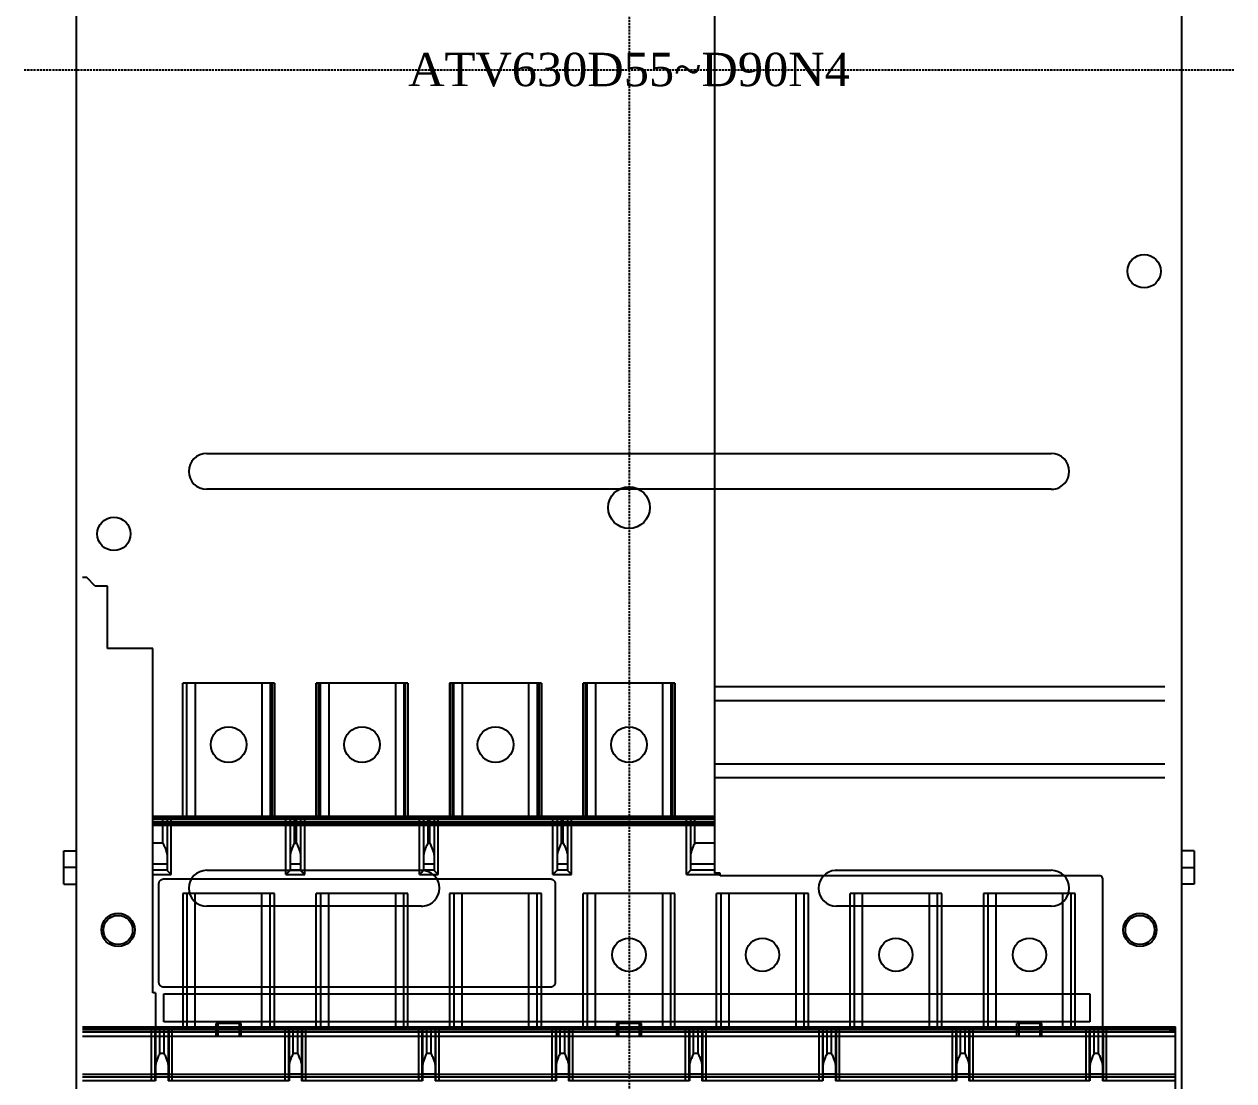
# Model space of a CAD drawing. Extents: x 0 to 290, y 0 to 931.
# Drawn here: x 0 to 290, y 223.2 to 476.7 of the extents above; entities that cross this region are included whole.
import ezdxf

# ---------------------------------------------------------------- set-up
doc = ezdxf.new("R2010")
doc.units = 0
doc.linetypes.add('DASHED', pattern=[0.75, 0.5, -0.25])
doc.layers.add('-15N-THT. THIẾT BỊ ĐÓNG MỞ', color=40, linetype='CONTINUOUS')
doc.styles.add('- 04.0', font='times.ttf', dxfattribs={"height": 4})

# ---------------------------------------------------------------- blocks, each defined once
blk = doc.blocks.new('06 - N - SC VSD ATV630D55~D90N4')
at = {"layer": '-15N-THT. THIẾT BỊ ĐÓNG MỞ', "color": 6, "linetype": 'DASHED'}
for p, q in [((0, 465.7), (0, -465.7)), ((-145, 0), (145, 0))]:
    blk.add_line(p, q, dxfattribs=at)
at = {"layer": '-15N-THT. THIẾT BỊ ĐÓNG MỞ'}
for p, q in [((-132.5, 429.99), (-132.5, -272.3)), ((132.5, -272.3), (132.5, 429.99)), ((20.5, 155.7), (20.5, -192.69)), ((119.5, -48.3), (119.5, -48.3)), ((127.5, -48.3), (127.5, -48.3)), ((-101.6, -92.01), (-101.6, -92.01)), ((-101.25, -92), (101.25, -92)), ((-101.25, -92), (-101.25, -92)), ((101.25, -92), (101.25, -92)), ((-105.55, -96.3), (-105.55, -96.3)), ((105.55, -96.3), (105.55, -96.3)), ((101.25, -100.6), (-101.25, -100.6)), ((-101.25, -100.6), (-101.25, -100.6)), ((101.25, -100.6), (101.25, -100.6)), ((101.85, -100.56), (101.85, -100.56)), ((-5, -105), (-5, -105)), ((5, -105), (5, -105)), ((-127.5, -111.3), (-127.5, -111.3)), ((-119.5, -111.3), (-119.5, -111.3)), ((-131, -121.8), (-131, -121.8)), ((-130, -121.8), (-131, -121.8)), ((-130, -121.8), (-130, -121.8)), ((-128, -123.8), (-130, -121.8)), ((-125, -123.8), (-128, -123.8)), ((-128, -123.8), (-128, -123.8)), ((-125, -138.8), (-125, -123.8)), ((-125, -123.8), (-125, -123.8)), ((20.5, -135.8), (20.5, -135.8)), ((-125, -137.3), (-125, -137.3)), ((-114.12, -138.8), (-125, -138.8)), ((-125, -138.8), (-125, -138.8)), ((-114.12, -221.38), (-114.12, -138.8)), ((-114.12, -138.8), (-114.12, -138.8)), ((-107, -179.07), (-107, -147.07)), ((-107, -147.07), (-107, -147.07)), ((-85, -147.07), (-107, -147.07)), ((-106, -179.07), (-106, -147.07)), ((-104, -147.07), (-104, -179.07)), ((-88, -147.07), (-88, -179.07)), ((-86, -147.07), (-86, -179.07)), ((-85.64, -147.07), (-85.64, -179.07)), ((-85.06, -147.07), (-85.06, -179.07)), ((-85, -147.07), (-85, -179.07)), ((-85, -147.07), (-85, -147.07)), ((-75, -179.07), (-75, -147.07)), ((-75, -147.07), (-75, -147.07)), ((-53, -147.07), (-75, -147.07)), ((-74.94, -147.07), (-74.94, -179.07)), ((-74.36, -147.07), (-74.36, -179.07)), ((-74, -179.07), (-74, -147.07)), ((-72, -147.07), (-72, -179.07)), ((-56, -147.07), (-56, -179.07)), ((-54, -147.07), (-54, -179.07)), ((-53.64, -147.07), (-53.64, -179.07)), ((-53.06, -147.07), (-53.06, -179.07)), ((-53, -147.07), (-53, -179.07)), ((-53, -147.07), (-53, -147.07)), ((-43, -147.07), (-43, -179.07)), ((-21, -147.07), (-43, -147.07)), ((-43, -147.07), (-43, -147.07)), ((-42.94, -147.07), (-42.94, -179.07)), ((-42.36, -147.07), (-42.36, -179.07)), ((-42, -179.07), (-42, -147.07)), ((-40, -147.07), (-40, -179.07)), ((-24, -179.07), (-24, -147.07)), ((-22, -147.07), (-22, -179.07)), ((-21.64, -147.07), (-21.64, -179.07)), ((-21.06, -147.07), (-21.06, -179.07)), ((-21, -147.07), (-21, -179.07)), ((-21, -147.07), (-21, -147.07)), ((-11, -179.07), (-11, -147.07)), ((-11, -147.07), (-11, -147.07)), ((11, -147.07), (-11, -147.07)), ((-10.94, -147.07), (-10.94, -179.07)), ((-10.36, -147.07), (-10.36, -179.07)), ((-10, -179.07), (-10, -147.07)), ((-8, -147.07), (-8, -179.07)), ((8, -147.07), (8, -179.07)), ((10, -147.07), (10, -179.07)), ((10.36, -147.07), (10.36, -179.07)), ((10.94, -147.07), (10.94, -179.07)), ((11, -147.07), (11, -179.07)), ((11, -147.07), (11, -147.07)), ((20.5, -148.02), (20.5, -148.02)), ((128.5, -148.02), (20.5, -148.02)), ((128.5, -148.02), (128.5, -148.02)), ((20.5, -151.23), (128.5, -151.23)), ((-100.29, -161.85), (-100.29, -161.85)), ((-91.71, -161.85), (-91.71, -161.85)), ((-68.29, -161.85), (-68.29, -161.85)), ((-59.71, -161.85), (-59.71, -161.85)), ((-36.29, -161.85), (-36.29, -161.85)), ((-27.71, -161.85), (-27.71, -161.85)), ((-4.29, -161.85), (-4.29, -161.85)), ((4.29, -161.85), (4.29, -161.85)), ((128.5, -166.56), (20.5, -166.56)), ((20.5, -169.77), (128.5, -169.77)), ((20.5, -169.77), (20.5, -169.77)), ((128.5, -169.77), (128.5, -169.77)), ((-114.12, -179.04), (20.5, -179.04)), ((20.5, -179.05), (-114.12, -179.05)), ((-114.12, -179.07), (-114.12, -179.07)), ((20.5, -179.07), (-114.12, -179.07)), ((-114.12, -179.25), (20.5, -179.25)), ((20.5, -179.75), (-114.12, -179.75)), ((-111.75, -185.47), (-111.75, -179.07)), ((-110.75, -179.07), (-110.75, -179.07)), ((-110.75, -179.07), (-110.75, -192)), ((-109.75, -193), (-109.75, -179.07)), ((-107, -179.07), (-107, -179.07)), ((-85, -179.07), (-85, -179.07)), ((-82.25, -193), (-82.25, -179.07)), ((-81.25, -179.07), (-81.25, -179.07)), ((-81.25, -179.07), (-81.25, -192)), ((-80.25, -179.07), (-80.25, -185.47)), ((-79.75, -185.47), (-79.75, -179.07)), ((-78.75, -179.07), (-78.75, -179.07)), ((-78.75, -179.07), (-78.75, -192)), ((-77.75, -193), (-77.75, -179.07)), ((-75, -179.07), (-75, -179.07)), ((-53, -179.07), (-53, -179.07)), ((-50.25, -193), (-50.25, -179.07)), ((-49.25, -179.07), (-49.25, -179.07)), ((-49.25, -179.07), (-49.25, -192)), ((-48.25, -179.07), (-48.25, -185.47)), ((-47.75, -185.47), (-47.75, -179.07)), ((-46.75, -179.07), (-46.75, -179.07)), ((-46.75, -179.07), (-46.75, -192)), ((-45.75, -193), (-45.75, -179.07)), ((-43, -179.07), (-43, -179.07)), ((-21, -179.07), (-21, -179.07)), ((-18.25, -193), (-18.25, -179.07)), ((-17.25, -179.07), (-17.25, -179.07)), ((-17.25, -179.07), (-17.25, -192)), ((-16.25, -179.07), (-16.25, -185.47)), ((-15.75, -185.47), (-15.75, -179.07)), ((-14.75, -179.07), (-14.75, -179.07)), ((-14.75, -179.07), (-14.75, -192)), ((-13.75, -193), (-13.75, -179.07)), ((-11, -179.07), (-11, -179.07)), ((11, -179.07), (11, -179.07)), ((13.75, -193), (13.75, -179.07)), ((14.75, -179.07), (14.75, -179.07)), ((14.75, -179.07), (14.75, -192)), ((15.75, -185.47), (15.75, -179.07)), ((20.5, -179.07), (20.5, -179.07)), ((-114.12, -180.25), (20.5, -180.25)), ((-114.12, -180.75), (20.5, -180.75)), ((20.5, -181.25), (-114.12, -181.25)), ((-114.12, -181.25), (-114.12, -181.25)), ((20.5, -181.25), (-114.12, -181.25)), ((20.5, -181.25), (20.5, -181.25)), ((-111.75, -185.47), (-114.12, -185.47)), ((-111.75, -185.47), (-111.67, -185.65)), ((-80.25, -185.47), (-80.33, -185.65)), ((-80.25, -185.47), (-79.75, -185.47)), ((-79.75, -185.47), (-79.67, -185.65)), ((-48.25, -185.47), (-48.33, -185.65)), ((-48.25, -185.47), (-47.75, -185.47)), ((-47.75, -185.47), (-47.67, -185.65)), ((-16.25, -185.47), (-16.33, -185.65)), ((-16.25, -185.47), (-15.75, -185.47)), ((-15.75, -185.47), (-15.67, -185.65)), ((15.75, -185.47), (15.67, -185.65)), ((20.5, -185.47), (15.75, -185.47)), ((-135.5, -195.3), (-135.5, -187.3)), ((-135.5, -187.3), (-132.5, -187.3)), ((-111.67, -185.65), (-111.59, -185.83)), ((-111.59, -185.83), (-111.5, -186.04)), ((-111.5, -186.04), (-111.41, -186.25)), ((-111.41, -186.25), (-111.32, -186.46)), ((-111.32, -186.46), (-111.23, -186.67)), ((-111.23, -186.67), (-111.15, -186.88)), ((-111.15, -186.88), (-111.07, -187.08)), ((-111.07, -187.08), (-111, -187.29)), ((-111, -187.29), (-110.93, -187.49)), ((-110.93, -187.49), (-110.87, -187.69)), ((-110.87, -187.69), (-110.82, -187.89)), ((-110.82, -187.89), (-110.78, -188.09)), ((-110.78, -188.09), (-110.76, -188.28)), ((-110.76, -188.28), (-110.75, -188.47)), ((-81.24, -188.28), (-81.25, -188.47)), ((-81.22, -188.09), (-81.24, -188.28)), ((-81.18, -187.89), (-81.22, -188.09)), ((-81.13, -187.69), (-81.18, -187.89)), ((-81.07, -187.49), (-81.13, -187.69)), ((-81, -187.29), (-81.07, -187.49)), ((-80.93, -187.08), (-81, -187.29)), ((-80.85, -186.88), (-80.93, -187.08)), ((-80.77, -186.67), (-80.85, -186.88)), ((-80.68, -186.46), (-80.77, -186.67)), ((-80.59, -186.25), (-80.68, -186.46)), ((-80.5, -186.04), (-80.59, -186.25)), ((-80.41, -185.83), (-80.5, -186.04)), ((-80.33, -185.65), (-80.41, -185.83)), ((-79.67, -185.65), (-79.59, -185.83)), ((-79.59, -185.83), (-79.5, -186.04)), ((-79.5, -186.04), (-79.41, -186.25)), ((-79.41, -186.25), (-79.32, -186.46)), ((-79.32, -186.46), (-79.23, -186.67)), ((-79.23, -186.67), (-79.15, -186.88)), ((-79.15, -186.88), (-79.07, -187.08)), ((-79.07, -187.08), (-79, -187.29)), ((-79, -187.29), (-78.93, -187.49)), ((-78.93, -187.49), (-78.87, -187.69)), ((-78.87, -187.69), (-78.82, -187.89)), ((-78.82, -187.89), (-78.78, -188.09)), ((-78.78, -188.09), (-78.76, -188.28)), ((-78.76, -188.28), (-78.75, -188.47)), ((-49.24, -188.28), (-49.25, -188.47)), ((-49.22, -188.09), (-49.24, -188.28)), ((-49.18, -187.89), (-49.22, -188.09)), ((-49.13, -187.69), (-49.18, -187.89)), ((-49.07, -187.49), (-49.13, -187.69)), ((-49, -187.29), (-49.07, -187.49)), ((-48.93, -187.08), (-49, -187.29)), ((-48.85, -186.88), (-48.93, -187.08)), ((-48.77, -186.67), (-48.85, -186.88)), ((-48.68, -186.46), (-48.77, -186.67)), ((-48.59, -186.25), (-48.68, -186.46)), ((-48.5, -186.04), (-48.59, -186.25)), ((-48.41, -185.83), (-48.5, -186.04)), ((-48.33, -185.65), (-48.41, -185.83)), ((-47.67, -185.65), (-47.59, -185.83)), ((-47.59, -185.83), (-47.5, -186.04)), ((-47.5, -186.04), (-47.41, -186.25)), ((-47.41, -186.25), (-47.32, -186.46)), ((-47.32, -186.46), (-47.23, -186.67)), ((-47.23, -186.67), (-47.15, -186.88)), ((-47.15, -186.88), (-47.07, -187.08)), ((-47.07, -187.08), (-47, -187.29)), ((-47, -187.29), (-46.93, -187.49)), ((-46.93, -187.49), (-46.87, -187.69)), ((-46.87, -187.69), (-46.82, -187.89)), ((-46.82, -187.89), (-46.78, -188.09)), ((-46.78, -188.09), (-46.76, -188.28)), ((-46.76, -188.28), (-46.75, -188.47)), ((-17.24, -188.28), (-17.25, -188.47)), ((-17.22, -188.09), (-17.24, -188.28)), ((-17.18, -187.89), (-17.22, -188.09)), ((-17.13, -187.69), (-17.18, -187.89)), ((-17.07, -187.49), (-17.13, -187.69)), ((-17, -187.29), (-17.07, -187.49)), ((-16.93, -187.08), (-17, -187.29)), ((-16.85, -186.88), (-16.93, -187.08)), ((-16.77, -186.67), (-16.85, -186.88)), ((-16.68, -186.46), (-16.77, -186.67)), ((-16.59, -186.25), (-16.68, -186.46)), ((-16.5, -186.04), (-16.59, -186.25)), ((-16.41, -185.83), (-16.5, -186.04)), ((-16.33, -185.65), (-16.41, -185.83)), ((-15.67, -185.65), (-15.59, -185.83)), ((-15.59, -185.83), (-15.5, -186.04)), ((-15.5, -186.04), (-15.41, -186.25)), ((-15.41, -186.25), (-15.32, -186.46)), ((-15.32, -186.46), (-15.23, -186.67)), ((-15.23, -186.67), (-15.15, -186.88)), ((-15.15, -186.88), (-15.07, -187.08)), ((-15.07, -187.08), (-15, -187.29)), ((-15, -187.29), (-14.93, -187.49)), ((-14.93, -187.49), (-14.87, -187.69)), ((-14.87, -187.69), (-14.82, -187.89)), ((-14.82, -187.89), (-14.78, -188.09)), ((-14.78, -188.09), (-14.76, -188.28)), ((-14.76, -188.28), (-14.75, -188.47)), ((14.76, -188.28), (14.75, -188.47)), ((14.78, -188.09), (14.76, -188.28)), ((14.82, -187.89), (14.78, -188.09)), ((14.87, -187.69), (14.82, -187.89)), ((14.93, -187.49), (14.87, -187.69)), ((15, -187.29), (14.93, -187.49)), ((15.07, -187.08), (15, -187.29)), ((15.15, -186.88), (15.07, -187.08)), ((15.23, -186.67), (15.15, -186.88)), ((15.32, -186.46), (15.23, -186.67)), ((15.41, -186.25), (15.32, -186.46)), ((15.5, -186.04), (15.41, -186.25)), ((15.59, -185.83), (15.5, -186.04)), ((15.67, -185.65), (15.59, -185.83)), ((135.5, -187.3), (132.5, -187.3)), ((135.5, -187.3), (135.5, -195.3)), ((-132.5, -191.3), (-135.5, -191.3)), ((-114.12, -190.46), (-110.75, -190.46)), ((-81.25, -190.46), (-78.75, -190.46)), ((-49.25, -190.46), (-46.75, -190.46)), ((-17.25, -190.46), (-14.75, -190.46)), ((14.75, -190.46), (20.5, -190.46)), ((132.5, -191.3), (135.5, -191.3)), ((-110.75, -192), (-114.12, -192)), ((-114.12, -193), (-109.75, -193)), ((-112.25, -194.31), (-112.21, -194.28)), ((-112.21, -194.28), (-112.16, -194.25)), ((-112.16, -194.25), (-112.12, -194.22)), ((-112.12, -194.22), (-112.07, -194.19)), ((-112.07, -194.19), (-112.02, -194.17)), ((-112.02, -194.17), (-111.97, -194.15)), ((-111.97, -194.15), (-111.92, -194.13)), ((-111.92, -194.13), (-111.87, -194.11)), ((-111.87, -194.11), (-111.82, -194.09)), ((-111.82, -194.09), (-111.77, -194.08)), ((-111.77, -194.08), (-111.71, -194.07)), ((-111.71, -194.07), (-111.66, -194.06)), ((-111.66, -194.06), (-111.61, -194.05)), ((-111.61, -194.05), (-111.55, -194.05)), ((-111.55, -194.05), (-111.5, -194.05)), ((-111.5, -194.05), (-111.5, -194.05)), ((-111.5, -194.05), (-18.9, -194.05)), ((-110.75, -192), (-110.75, -192)), ((-110.75, -192), (-110.75, -192)), ((-110.75, -192), (-110.75, -192)), ((-110.75, -192), (-110.75, -192)), ((-110.75, -192), (-110.75, -192)), ((-110.75, -192), (-110.75, -192)), ((-110.75, -192), (-110.75, -192)), ((-110.74, -192.01), (-110.75, -192)), ((-110.65, -192.1), (-110.74, -192.01)), ((-110.61, -192.14), (-110.65, -192.1)), ((-110.57, -192.18), (-110.61, -192.14)), ((-110.33, -192.42), (-110.57, -192.18)), ((-110.27, -192.48), (-110.33, -192.42)), ((-110.22, -192.53), (-110.27, -192.48)), ((-110.16, -192.59), (-110.22, -192.53)), ((-110.1, -192.65), (-110.16, -192.59)), ((-110.05, -192.7), (-110.1, -192.65)), ((-109.99, -192.76), (-110.05, -192.7)), ((-109.93, -192.82), (-109.99, -192.76)), ((-109.87, -192.88), (-109.93, -192.82)), ((-109.81, -192.94), (-109.87, -192.88)), ((-109.75, -193), (-109.81, -192.94)), ((-101.41, -192), (-101.41, -192)), ((-101.25, -192), (-49.75, -192)), ((-101.25, -192), (-101.25, -192)), ((-82.25, -193), (-82.19, -192.94)), ((-82.25, -193), (-77.75, -193)), ((-82.19, -192.94), (-82.13, -192.88)), ((-82.13, -192.88), (-82.07, -192.82)), ((-82.07, -192.82), (-82.01, -192.76)), ((-82.01, -192.76), (-81.95, -192.7)), ((-81.95, -192.7), (-81.9, -192.65)), ((-81.9, -192.65), (-81.84, -192.59)), ((-81.84, -192.59), (-81.78, -192.53)), ((-81.78, -192.53), (-81.73, -192.48)), ((-81.73, -192.48), (-81.62, -192.37)), ((-81.62, -192.37), (-81.57, -192.32)), ((-81.57, -192.32), (-81.52, -192.27)), ((-81.52, -192.27), (-81.47, -192.22)), ((-81.47, -192.22), (-81.43, -192.18)), ((-81.43, -192.18), (-81.39, -192.14)), ((-81.39, -192.14), (-81.35, -192.1)), ((-81.35, -192.1), (-81.26, -192.01)), ((-81.26, -192.01), (-81.25, -192)), ((-78.75, -192), (-81.25, -192)), ((-81.25, -192), (-81.25, -192)), ((-81.25, -192), (-81.25, -192)), ((-81.25, -192), (-81.25, -192)), ((-81.25, -192), (-81.25, -192)), ((-81.25, -192), (-81.25, -192)), ((-81.25, -192), (-81.25, -192)), ((-81.25, -192), (-81.25, -192)), ((-78.75, -192), (-78.75, -192)), ((-78.75, -192), (-78.75, -192)), ((-78.75, -192), (-78.75, -192)), ((-78.75, -192), (-78.75, -192)), ((-78.75, -192), (-78.75, -192)), ((-78.75, -192), (-78.75, -192)), ((-78.75, -192), (-78.75, -192)), ((-78.74, -192.01), (-78.75, -192)), ((-78.65, -192.1), (-78.74, -192.01)), ((-78.61, -192.14), (-78.65, -192.1)), ((-78.57, -192.18), (-78.61, -192.14)), ((-78.33, -192.42), (-78.57, -192.18)), ((-78.27, -192.48), (-78.33, -192.42)), ((-78.22, -192.53), (-78.27, -192.48)), ((-78.16, -192.59), (-78.22, -192.53)), ((-78.1, -192.65), (-78.16, -192.59)), ((-78.05, -192.7), (-78.1, -192.65)), ((-77.99, -192.76), (-78.05, -192.7)), ((-77.93, -192.82), (-77.99, -192.76)), ((-77.87, -192.88), (-77.93, -192.82)), ((-77.81, -192.94), (-77.87, -192.88)), ((-77.75, -193), (-77.81, -192.94)), ((-50.25, -193), (-50.19, -192.94)), ((-50.25, -193), (-45.75, -193)), ((-50.19, -192.94), (-50.13, -192.88)), ((-50.13, -192.88), (-50.07, -192.82)), ((-50.07, -192.82), (-50.01, -192.76)), ((-50.01, -192.76), (-49.95, -192.7)), ((-49.95, -192.7), (-49.9, -192.65)), ((-49.9, -192.65), (-49.84, -192.59)), ((-49.84, -192.59), (-49.78, -192.53)), ((-49.78, -192.53), (-49.73, -192.48)), ((-49.75, -192), (-49.75, -192)), ((-49.73, -192.48), (-49.67, -192.42)), ((-49.67, -192.42), (-49.47, -192.22)), ((-49.47, -192.22), (-49.43, -192.18)), ((-49.43, -192.18), (-49.39, -192.14)), ((-49.39, -192.14), (-49.35, -192.1)), ((-49.35, -192.1), (-49.32, -192.07)), ((-49.32, -192.07), (-49.29, -192.04)), ((-49.29, -192.04), (-49.27, -192.02)), ((-49.27, -192.02), (-49.26, -192.01)), ((-49.26, -192.01), (-49.25, -192)), ((-46.75, -192), (-49.25, -192)), ((-49.25, -192), (-49.25, -192)), ((-49.25, -192), (-49.25, -192)), ((-49.25, -192), (-49.25, -192)), ((-49.25, -192), (-49.25, -192)), ((-49.25, -192), (-49.25, -192)), ((-49.25, -192), (-49.25, -192)), ((-49.25, -192), (-49.25, -192)), ((-46.75, -192), (-46.75, -192)), ((-46.75, -192), (-46.75, -192)), ((-46.75, -192), (-46.75, -192)), ((-46.75, -192), (-46.75, -192)), ((-46.75, -192), (-46.75, -192)), ((-46.75, -192), (-46.75, -192)), ((-46.75, -192), (-46.75, -192)), ((-46.74, -192.01), (-46.75, -192)), ((-46.73, -192.02), (-46.74, -192.01)), ((-46.71, -192.04), (-46.73, -192.02)), ((-46.68, -192.07), (-46.71, -192.04)), ((-46.65, -192.1), (-46.68, -192.07)), ((-46.61, -192.14), (-46.65, -192.1)), ((-46.57, -192.18), (-46.61, -192.14)), ((-46.48, -192.27), (-46.57, -192.18)), ((-46.43, -192.32), (-46.48, -192.27)), ((-46.33, -192.42), (-46.43, -192.32)), ((-46.27, -192.48), (-46.33, -192.42)), ((-46.22, -192.53), (-46.27, -192.48)), ((-46.16, -192.59), (-46.22, -192.53)), ((-46.1, -192.65), (-46.16, -192.59)), ((-46.05, -192.7), (-46.1, -192.65)), ((-45.99, -192.76), (-46.05, -192.7)), ((-45.93, -192.82), (-45.99, -192.76)), ((-45.87, -192.88), (-45.93, -192.82)), ((-45.81, -192.94), (-45.87, -192.88)), ((-45.75, -193), (-45.81, -192.94)), ((-18.9, -194.05), (-18.9, -194.05)), ((-18.9, -194.05), (-18.85, -194.05)), ((-18.85, -194.05), (-18.79, -194.05)), ((-18.79, -194.05), (-18.74, -194.06)), ((-18.74, -194.06), (-18.69, -194.07)), ((-18.69, -194.07), (-18.63, -194.08)), ((-18.63, -194.08), (-18.58, -194.09)), ((-18.58, -194.09), (-18.53, -194.11)), ((-18.53, -194.11), (-18.48, -194.13)), ((-18.48, -194.13), (-18.43, -194.15)), ((-18.43, -194.15), (-18.38, -194.17)), ((-18.38, -194.17), (-18.33, -194.19)), ((-18.33, -194.19), (-18.28, -194.22)), ((-18.28, -194.22), (-18.24, -194.25)), ((-18.25, -193), (-18.19, -192.94)), ((-18.25, -193), (-13.75, -193)), ((-18.24, -194.25), (-18.19, -194.28)), ((-18.19, -192.94), (-18.13, -192.88)), ((-18.19, -194.28), (-18.15, -194.31)), ((-18.13, -192.88), (-18.07, -192.82)), ((-18.07, -192.82), (-18.01, -192.76)), ((-18.01, -192.76), (-17.95, -192.7)), ((-17.95, -192.7), (-17.9, -192.65)), ((-17.9, -192.65), (-17.84, -192.59)), ((-17.84, -192.59), (-17.78, -192.53)), ((-17.78, -192.53), (-17.73, -192.48)), ((-17.73, -192.48), (-17.67, -192.42)), ((-17.67, -192.42), (-17.62, -192.37)), ((-17.62, -192.37), (-17.57, -192.32)), ((-17.57, -192.32), (-17.52, -192.27)), ((-17.52, -192.27), (-17.47, -192.22)), ((-17.47, -192.22), (-17.43, -192.18)), ((-17.43, -192.18), (-17.39, -192.14)), ((-17.39, -192.14), (-17.35, -192.1)), ((-17.35, -192.1), (-17.32, -192.07)), ((-17.32, -192.07), (-17.29, -192.04)), ((-17.29, -192.04), (-17.27, -192.02)), ((-17.27, -192.02), (-17.26, -192.01)), ((-17.26, -192.01), (-17.25, -192)), ((-14.75, -192), (-17.25, -192)), ((-17.25, -192), (-17.25, -192)), ((-17.25, -192), (-17.25, -192)), ((-17.25, -192), (-17.25, -192)), ((-17.25, -192), (-17.25, -192)), ((-17.25, -192), (-17.25, -192)), ((-17.25, -192), (-17.25, -192)), ((-17.25, -192), (-17.25, -192)), ((-14.75, -192), (-14.75, -192)), ((-14.75, -192), (-14.75, -192)), ((-14.75, -192), (-14.75, -192)), ((-14.75, -192), (-14.75, -192)), ((-14.75, -192), (-14.75, -192)), ((-14.75, -192), (-14.75, -192)), ((-14.75, -192), (-14.75, -192)), ((-14.74, -192.01), (-14.75, -192)), ((-14.73, -192.02), (-14.74, -192.01)), ((-14.71, -192.04), (-14.73, -192.02)), ((-14.68, -192.07), (-14.71, -192.04)), ((-14.65, -192.1), (-14.68, -192.07)), ((-14.61, -192.14), (-14.65, -192.1)), ((-14.57, -192.18), (-14.61, -192.14)), ((-14.53, -192.22), (-14.57, -192.18)), ((-14.48, -192.27), (-14.53, -192.22)), ((-14.43, -192.32), (-14.48, -192.27)), ((-14.33, -192.42), (-14.43, -192.32)), ((-14.27, -192.48), (-14.33, -192.42)), ((-14.22, -192.53), (-14.27, -192.48)), ((-14.16, -192.59), (-14.22, -192.53)), ((-14.1, -192.65), (-14.16, -192.59)), ((-14.05, -192.7), (-14.1, -192.65)), ((-13.99, -192.76), (-14.05, -192.7)), ((-13.93, -192.82), (-13.99, -192.76)), ((-13.87, -192.88), (-13.93, -192.82)), ((-13.81, -192.94), (-13.87, -192.88)), ((-13.75, -193), (-13.81, -192.94)), ((13.75, -193), (13.81, -192.94)), ((13.75, -193), (21.88, -193)), ((13.81, -192.94), (13.87, -192.88)), ((13.87, -192.88), (13.93, -192.82)), ((13.93, -192.82), (13.99, -192.76)), ((13.99, -192.76), (14.05, -192.7)), ((14.05, -192.7), (14.1, -192.65)), ((14.1, -192.65), (14.16, -192.59)), ((14.16, -192.59), (14.22, -192.53)), ((14.22, -192.53), (14.27, -192.48)), ((14.27, -192.48), (14.33, -192.42)), ((14.33, -192.42), (14.38, -192.37)), ((14.38, -192.37), (14.43, -192.32)), ((14.43, -192.32), (14.48, -192.27)), ((14.48, -192.27), (14.53, -192.22)), ((14.53, -192.22), (14.57, -192.18)), ((14.57, -192.18), (14.61, -192.14)), ((14.61, -192.14), (14.65, -192.1)), ((14.65, -192.1), (14.68, -192.07)), ((14.68, -192.07), (14.71, -192.04)), ((14.71, -192.04), (14.73, -192.02)), ((14.73, -192.02), (14.74, -192.01)), ((14.74, -192.01), (14.75, -192)), ((20.5, -192), (14.75, -192)), ((14.75, -192), (14.75, -192)), ((14.75, -192), (14.75, -192)), ((14.75, -192), (14.75, -192)), ((14.75, -192), (14.75, -192)), ((14.75, -192), (14.75, -192)), ((14.75, -192), (14.75, -192)), ((14.75, -192), (14.75, -192)), ((21.88, -192.69), (20.5, -192.69)), ((21.88, -193.35), (21.88, -192.69)), ((113, -193.35), (21.88, -193.35)), ((21.88, -193.35), (21.88, -193.35)), ((49.47, -192.01), (49.47, -192.01)), ((49.75, -192), (101.25, -192)), ((49.75, -192), (49.75, -192)), ((101.25, -192), (101.25, -192)), ((113, -193.35), (113, -193.35)), ((113.5, -193.85), (113.5, -242.48)), ((113.5, -193.85), (113.5, -193.85)), ((-135.5, -195.3), (-132.5, -195.3)), ((-112.7, -195.14), (-112.69, -195.09)), ((-112.7, -195.2), (-112.7, -195.14)), ((-112.7, -195.25), (-112.7, -195.2)), ((-112.7, -218.85), (-112.7, -195.25)), ((-112.7, -195.25), (-112.7, -195.25)), ((-112.69, -195.09), (-112.68, -195.04)), ((-112.68, -195.04), (-112.67, -194.98)), ((-112.67, -194.98), (-112.66, -194.93)), ((-112.66, -194.93), (-112.64, -194.88)), ((-112.64, -194.88), (-112.62, -194.83)), ((-112.62, -194.83), (-112.6, -194.78)), ((-112.6, -194.78), (-112.58, -194.73)), ((-112.58, -194.73), (-112.56, -194.68)), ((-112.56, -194.68), (-112.53, -194.63)), ((-112.53, -194.63), (-112.5, -194.59)), ((-112.5, -194.59), (-112.47, -194.54)), ((-112.47, -194.54), (-112.44, -194.5)), ((-112.44, -194.5), (-112.4, -194.46)), ((-112.4, -194.46), (-112.37, -194.42)), ((-112.37, -194.42), (-112.33, -194.38)), ((-112.33, -194.38), (-112.29, -194.35)), ((-112.29, -194.35), (-112.25, -194.31)), ((-105.55, -196.3), (-105.55, -196.3)), ((-45.45, -196.3), (-45.45, -196.3)), ((-18.15, -194.31), (-18.11, -194.35)), ((-18.11, -194.35), (-18.07, -194.38)), ((-18.07, -194.38), (-18.03, -194.42)), ((-18.03, -194.42), (-18, -194.46)), ((-18, -194.46), (-17.96, -194.5)), ((-17.96, -194.5), (-17.93, -194.54)), ((-17.93, -194.54), (-17.9, -194.59)), ((-17.9, -194.59), (-17.87, -194.63)), ((-17.87, -194.63), (-17.84, -194.68)), ((-17.84, -194.68), (-17.82, -194.73)), ((-17.82, -194.73), (-17.8, -194.78)), ((-17.8, -194.78), (-17.78, -194.83)), ((-17.78, -194.83), (-17.76, -194.88)), ((-17.76, -194.88), (-17.74, -194.93)), ((-17.74, -194.93), (-17.73, -194.98)), ((-17.73, -194.98), (-17.72, -195.04)), ((-17.72, -195.04), (-17.71, -195.09)), ((-17.71, -195.09), (-17.7, -195.14)), ((-17.7, -195.14), (-17.7, -195.2)), ((-17.7, -195.2), (-17.7, -195.25)), ((-17.7, -195.25), (-17.7, -195.25)), ((-17.7, -195.25), (-17.7, -218.85)), ((45.45, -196.3), (45.45, -196.3)), ((105.55, -196.3), (105.55, -196.3)), ((135.5, -195.3), (132.5, -195.3)), ((-107, -197.55), (-107, -229.55)), ((-85, -197.55), (-107, -197.55)), ((-107, -197.55), (-107, -197.55)), ((-106, -197.55), (-106, -229.55)), ((-104, -229.55), (-104, -197.55)), ((-88, -229.55), (-88, -197.55)), ((-86, -229.55), (-86, -197.55)), ((-85, -229.55), (-85, -197.55)), ((-85, -197.55), (-85, -197.55)), ((-75, -229.55), (-75, -197.55)), ((-75, -197.55), (-75, -197.55)), ((-53, -197.55), (-75, -197.55)), ((-74, -197.55), (-74, -229.55)), ((-72, -229.55), (-72, -197.55)), ((-56, -197.55), (-56, -229.55)), ((-54, -229.55), (-54, -197.55)), ((-53, -229.55), (-53, -197.55)), ((-53, -197.55), (-53, -197.55)), ((-43, -197.55), (-43, -229.55)), ((-21, -197.55), (-43, -197.55)), ((-43, -197.55), (-43, -197.55)), ((-42, -197.55), (-42, -229.55)), ((-40, -229.55), (-40, -197.55)), ((-24, -229.55), (-24, -197.55)), ((-22, -229.55), (-22, -197.55)), ((-21, -229.55), (-21, -197.55)), ((-21, -197.55), (-21, -197.55)), ((-11, -229.55), (-11, -197.55)), ((-11, -197.55), (-11, -197.55)), ((11, -197.55), (-11, -197.55)), ((-10, -197.55), (-10, -229.55)), ((-8, -229.55), (-8, -197.55)), ((8, -197.55), (8, -229.55)), ((10, -229.55), (10, -197.55)), ((11, -229.55), (11, -197.55)), ((11, -197.55), (11, -197.55)), ((21, -229.55), (21, -197.55)), ((21, -197.55), (21, -197.55)), ((43, -197.55), (21, -197.55)), ((22, -197.55), (22, -229.55)), ((24, -229.55), (24, -197.55)), ((40, -197.55), (40, -229.55)), ((42, -229.55), (42, -197.55)), ((43, -229.55), (43, -197.55)), ((43, -197.55), (43, -197.55)), ((53, -229.55), (53, -197.55)), ((53, -197.55), (53, -197.55)), ((75, -197.55), (53, -197.55)), ((54, -197.55), (54, -229.55)), ((56, -229.55), (56, -197.55)), ((72, -197.55), (72, -229.55)), ((74, -229.55), (74, -197.55)), ((75, -229.55), (75, -197.55)), ((75, -197.55), (75, -197.55)), ((85, -197.55), (85, -229.55)), ((107, -197.55), (85, -197.55)), ((85, -197.55), (85, -197.55)), ((86, -197.55), (86, -229.55)), ((88, -229.55), (88, -197.55)), ((104, -229.55), (104, -197.55)), ((106, -229.55), (106, -197.55)), ((107, -229.55), (107, -197.55)), ((107, -197.55), (107, -197.55)), ((-49.75, -200.6), (-101.25, -200.6)), ((-101.25, -200.6), (-101.25, -200.6)), ((-49.75, -200.6), (-49.75, -200.6)), ((-49.47, -200.59), (-49.47, -200.59)), ((101.25, -200.6), (49.75, -200.6)), ((49.75, -200.6), (49.75, -200.6)), ((101.25, -200.6), (101.25, -200.6)), ((101.41, -200.6), (101.41, -200.6)), ((-126.5, -206.3), (-126.5, -206.3)), ((-126, -206.3), (-126, -206.3)), ((-119, -206.3), (-119, -206.3)), ((-118.5, -206.3), (-118.5, -206.3)), ((118.5, -206.3), (118.5, -206.3)), ((119, -206.3), (119, -206.3)), ((126, -206.3), (126, -206.3)), ((126.5, -206.3), (126.5, -206.3)), ((-4, -212.25), (-4, -212.25)), ((4, -212.25), (4, -212.25)), ((28, -212.25), (28, -212.25)), ((36, -212.25), (36, -212.25)), ((60, -212.25), (60, -212.25)), ((68, -212.25), (68, -212.25)), ((92, -212.25), (92, -212.25)), ((100, -212.25), (100, -212.25)), ((-112.7, -218.9), (-112.7, -218.85)), ((-112.7, -218.85), (-112.7, -218.85)), ((-112.7, -218.96), (-112.7, -218.9)), ((-112.69, -219.01), (-112.7, -218.96)), ((-112.68, -219.06), (-112.69, -219.01)), ((-112.67, -219.12), (-112.68, -219.06)), ((-112.66, -219.17), (-112.67, -219.12)), ((-112.64, -219.22), (-112.66, -219.17)), ((-112.62, -219.27), (-112.64, -219.22)), ((-112.6, -219.32), (-112.62, -219.27)), ((-112.58, -219.37), (-112.6, -219.32)), ((-112.56, -219.42), (-112.58, -219.37)), ((-112.53, -219.47), (-112.56, -219.42)), ((-112.5, -219.51), (-112.53, -219.47)), ((-112.47, -219.56), (-112.5, -219.51)), ((-112.44, -219.6), (-112.47, -219.56)), ((-112.4, -219.64), (-112.44, -219.6)), ((-112.37, -219.68), (-112.4, -219.64)), ((-112.33, -219.72), (-112.37, -219.68)), ((-112.29, -219.75), (-112.33, -219.72)), ((-112.25, -219.79), (-112.29, -219.75)), ((-112.21, -219.82), (-112.25, -219.79)), ((-112.16, -219.85), (-112.21, -219.82)), ((-112.12, -219.88), (-112.16, -219.85)), ((-112.07, -219.91), (-112.12, -219.88)), ((-112.02, -219.93), (-112.07, -219.91)), ((-111.97, -219.95), (-112.02, -219.93)), ((-111.92, -219.97), (-111.97, -219.95)), ((-111.87, -219.99), (-111.92, -219.97)), ((-111.82, -220.01), (-111.87, -219.99)), ((-111.77, -220.02), (-111.82, -220.01)), ((-111.71, -220.03), (-111.77, -220.02)), ((-111.66, -220.04), (-111.71, -220.03)), ((-111.61, -220.05), (-111.66, -220.04)), ((-111.55, -220.05), (-111.61, -220.05)), ((-111.5, -220.05), (-111.55, -220.05)), ((-111.5, -220.05), (-111.5, -220.05)), ((-18.9, -220.05), (-111.5, -220.05)), ((-18.85, -220.05), (-18.9, -220.05)), ((-18.9, -220.05), (-18.9, -220.05)), ((-18.79, -220.05), (-18.85, -220.05)), ((-18.74, -220.04), (-18.79, -220.05)), ((-18.69, -220.03), (-18.74, -220.04)), ((-18.63, -220.02), (-18.69, -220.03)), ((-18.58, -220.01), (-18.63, -220.02)), ((-18.53, -219.99), (-18.58, -220.01)), ((-18.48, -219.97), (-18.53, -219.99)), ((-18.43, -219.95), (-18.48, -219.97)), ((-18.38, -219.93), (-18.43, -219.95)), ((-18.33, -219.91), (-18.38, -219.93)), ((-18.28, -219.88), (-18.33, -219.91)), ((-18.24, -219.85), (-18.28, -219.88)), ((-18.19, -219.82), (-18.24, -219.85)), ((-18.15, -219.79), (-18.19, -219.82)), ((-18.11, -219.75), (-18.15, -219.79)), ((-18.07, -219.72), (-18.11, -219.75)), ((-18.03, -219.68), (-18.07, -219.72)), ((-18, -219.64), (-18.03, -219.68)), ((-17.96, -219.6), (-18, -219.64)), ((-17.93, -219.56), (-17.96, -219.6)), ((-17.9, -219.51), (-17.93, -219.56)), ((-17.87, -219.47), (-17.9, -219.51)), ((-17.84, -219.42), (-17.87, -219.47)), ((-17.82, -219.37), (-17.84, -219.42)), ((-17.8, -219.32), (-17.82, -219.37)), ((-17.78, -219.27), (-17.8, -219.32)), ((-17.76, -219.22), (-17.78, -219.27)), ((-17.74, -219.17), (-17.76, -219.22)), ((-17.73, -219.12), (-17.74, -219.17)), ((-17.72, -219.06), (-17.73, -219.12)), ((-17.71, -219.01), (-17.72, -219.06)), ((-17.7, -218.96), (-17.71, -219.01)), ((-17.7, -218.85), (-17.7, -218.85)), ((-17.7, -218.85), (-17.7, -218.9)), ((-17.7, -218.9), (-17.7, -218.96)), ((-113.5, -221.38), (-114.12, -221.38)), ((-114.12, -221.38), (-114.12, -221.38)), ((-113.5, -221.38), (-113.5, -242.48)), ((-113.5, -221.38), (-113.5, -221.38)), ((-111.5, -228.35), (-111.5, -221.65)), ((-111.5, -221.65), (-111.5, -221.65)), ((-111.5, -221.65), (110.5, -221.65)), ((110.5, -221.65), (110.5, -221.65)), ((110.5, -221.65), (110.5, -228.35)), ((110.5, -228.35), (-111.5, -228.35)), ((-99, -228.75), (-99, -228.75)), ((-99, -231.75), (-99, -228.75)), ((-93, -228.75), (-99, -228.75)), ((-98.5, -231.75), (-98.5, -228.75)), ((-93.5, -228.75), (-93.5, -231.75)), ((-93, -228.75), (-93, -228.75)), ((-93, -231.75), (-93, -228.75)), ((3, -228.75), (-3, -228.75)), ((-3, -228.75), (-3, -231.75)), ((-3, -228.75), (-3, -228.75)), ((-2.5, -228.75), (-2.5, -231.75)), ((2.5, -231.75), (2.5, -228.75)), ((3, -228.75), (3, -228.75)), ((3, -231.75), (3, -228.75)), ((93, -228.75), (93, -228.75)), ((93, -231.75), (93, -228.75)), ((99, -228.75), (93, -228.75)), ((93.5, -228.75), (93.5, -231.75)), ((98.5, -228.75), (98.5, -231.75)), ((99, -228.75), (99, -228.75)), ((99, -231.75), (99, -228.75)), ((-131, -229.55), (-131, -229.55)), ((-131, -229.55), (131, -229.55)), ((-131, -229.75), (131, -229.75)), ((131, -230.25), (-131, -230.25)), ((-131, -230.75), (131, -230.75)), ((-131, -230.75), (-113.5, -230.75)), ((-131, -231.75), (-131, -231.75)), ((-131, -231.75), (131, -231.75)), ((-114.5, -242.48), (-114.5, -229.55)), ((-113.64, -229.55), (-113.64, -242.48)), ((-113.5, -229.55), (-113.5, -229.55)), ((-112.5, -235.83), (-112.5, -229.55)), ((-111.5, -229.55), (-111.5, -235.83)), ((-110.5, -229.55), (-110.5, -229.55)), ((-110.5, -229.55), (-110.5, -242.48)), ((-110.36, -229.55), (-110.36, -242.48)), ((-109.5, -242.48), (-109.5, -229.55)), ((-107, -229.55), (-107, -229.55)), ((-99, -231.75), (-99, -231.75)), ((-93, -231.75), (-93, -231.75)), ((-85, -229.55), (-85, -229.55)), ((-82.5, -229.55), (-82.5, -242.48)), ((-81.64, -229.55), (-81.64, -242.48)), ((-81.5, -229.55), (-81.5, -229.55)), ((-81.5, -229.55), (-81.5, -242.48)), ((-80.5, -235.83), (-80.5, -229.55)), ((-79.5, -229.55), (-79.5, -235.83)), ((-78.5, -229.55), (-78.5, -229.55)), ((-78.5, -229.55), (-78.5, -242.48)), ((-78.36, -229.55), (-78.36, -242.48)), ((-77.5, -242.48), (-77.5, -229.55)), ((-75, -229.55), (-75, -229.55)), ((-53, -229.55), (-53, -229.55)), ((-50.5, -229.55), (-50.5, -242.48)), ((-49.64, -229.55), (-49.64, -242.48)), ((-49.5, -229.55), (-49.5, -229.55)), ((-49.5, -229.55), (-49.5, -242.48)), ((-48.5, -235.83), (-48.5, -229.55)), ((-47.5, -229.55), (-47.5, -235.83)), ((-46.5, -229.55), (-46.5, -229.55)), ((-46.5, -229.55), (-46.5, -242.48)), ((-46.36, -229.55), (-46.36, -242.48)), ((-45.5, -242.48), (-45.5, -229.55)), ((-43, -229.55), (-43, -229.55)), ((-21, -229.55), (-21, -229.55)), ((-18.5, -229.55), (-18.5, -242.48)), ((-17.64, -229.55), (-17.64, -242.48)), ((-17.5, -229.55), (-17.5, -229.55)), ((-17.5, -229.55), (-17.5, -242.48)), ((-16.5, -235.83), (-16.5, -229.55)), ((-15.5, -229.55), (-15.5, -235.83)), ((-14.5, -229.55), (-14.5, -229.55)), ((-14.5, -229.55), (-14.5, -242.48)), ((-14.36, -229.55), (-14.36, -242.48)), ((-13.5, -242.48), (-13.5, -229.55)), ((-11, -229.55), (-11, -229.55)), ((-3, -231.75), (-3, -231.75)), ((3, -231.75), (3, -231.75)), ((11, -229.55), (11, -229.55)), ((13.5, -229.55), (13.5, -242.48)), ((14.36, -229.55), (14.36, -242.48)), ((14.5, -229.55), (14.5, -229.55)), ((14.5, -229.55), (14.5, -242.48)), ((15.5, -235.83), (15.5, -229.55)), ((16.5, -229.55), (16.5, -235.83)), ((17.5, -229.55), (17.5, -229.55)), ((17.5, -229.55), (17.5, -242.48)), ((17.64, -229.55), (17.64, -242.48)), ((18.5, -242.48), (18.5, -229.55)), ((21, -229.55), (21, -229.55)), ((43, -229.55), (43, -229.55)), ((45.5, -229.55), (45.5, -242.48)), ((46.36, -229.55), (46.36, -242.48)), ((46.5, -229.55), (46.5, -229.55)), ((46.5, -229.55), (46.5, -242.48)), ((47.5, -235.83), (47.5, -229.55)), ((48.5, -229.55), (48.5, -235.83)), ((49.5, -229.55), (49.5, -229.55)), ((49.5, -229.55), (49.5, -242.48)), ((49.64, -229.55), (49.64, -242.48)), ((50.5, -242.48), (50.5, -229.55)), ((53, -229.55), (53, -229.55)), ((75, -229.55), (75, -229.55)), ((77.5, -229.55), (77.5, -242.48)), ((78.36, -229.55), (78.36, -242.48)), ((78.5, -229.55), (78.5, -229.55)), ((78.5, -229.55), (78.5, -242.48)), ((79.5, -235.83), (79.5, -229.55)), ((80.5, -229.55), (80.5, -235.83)), ((81.5, -229.55), (81.5, -229.55)), ((81.5, -229.55), (81.5, -242.48)), ((81.64, -229.55), (81.64, -242.48)), ((82.5, -242.48), (82.5, -229.55)), ((85, -229.55), (85, -229.55)), ((93, -231.75), (93, -231.75)), ((99, -231.75), (99, -231.75)), ((107, -229.55), (107, -229.55)), ((109.5, -229.55), (109.5, -242.48)), ((110.36, -229.55), (110.36, -242.48)), ((110.5, -229.55), (110.5, -229.55)), ((110.5, -229.55), (110.5, -242.48)), ((111.5, -235.83), (111.5, -229.55)), ((112.5, -229.55), (112.5, -235.83)), ((113.5, -229.55), (113.5, -229.55)), ((113.5, -230.75), (129.5, -230.75)), ((113.64, -229.55), (113.64, -242.48)), ((114.5, -242.48), (114.5, -229.55)), ((129.5, -230.67), (131, -230.67)), ((131, -229.55), (131, -229.55)), ((131, -264.3), (131, -229.55)), ((131, -231.75), (131, -231.75)), ((-113.3, -237.78), (-113.36, -238)), ((-113.22, -237.56), (-113.3, -237.78)), ((-113.14, -237.34), (-113.22, -237.56)), ((-113.05, -237.12), (-113.14, -237.34)), ((-112.96, -236.89), (-113.05, -237.12)), ((-112.87, -236.67), (-112.96, -236.89)), ((-112.77, -236.44), (-112.87, -236.67)), ((-112.67, -236.22), (-112.77, -236.44)), ((-112.58, -236.02), (-112.67, -236.22)), ((-112.5, -235.83), (-112.58, -236.02)), ((-112.5, -235.83), (-111.5, -235.83)), ((-111.5, -235.83), (-111.42, -236.02)), ((-111.42, -236.02), (-111.33, -236.22)), ((-111.33, -236.22), (-111.23, -236.44)), ((-111.23, -236.44), (-111.13, -236.67)), ((-111.13, -236.67), (-111.04, -236.89)), ((-111.04, -236.89), (-110.95, -237.12)), ((-110.95, -237.12), (-110.86, -237.34)), ((-110.86, -237.34), (-110.78, -237.56)), ((-110.78, -237.56), (-110.7, -237.78)), ((-110.7, -237.78), (-110.64, -238)), ((-81.3, -237.78), (-81.36, -238)), ((-81.22, -237.56), (-81.3, -237.78)), ((-81.14, -237.34), (-81.22, -237.56)), ((-81.05, -237.12), (-81.14, -237.34)), ((-80.96, -236.89), (-81.05, -237.12)), ((-80.87, -236.67), (-80.96, -236.89)), ((-80.77, -236.44), (-80.87, -236.67)), ((-80.67, -236.22), (-80.77, -236.44)), ((-80.58, -236.02), (-80.67, -236.22)), ((-80.5, -235.83), (-80.58, -236.02)), ((-80.5, -235.83), (-79.5, -235.83)), ((-79.5, -235.83), (-79.42, -236.02)), ((-79.42, -236.02), (-79.33, -236.22)), ((-79.33, -236.22), (-79.23, -236.44)), ((-79.23, -236.44), (-79.13, -236.67)), ((-79.13, -236.67), (-79.04, -236.89)), ((-79.04, -236.89), (-78.95, -237.12)), ((-78.95, -237.12), (-78.86, -237.34)), ((-78.86, -237.34), (-78.78, -237.56)), ((-78.78, -237.56), (-78.7, -237.78)), ((-78.7, -237.78), (-78.64, -238)), ((-49.3, -237.78), (-49.36, -238)), ((-49.22, -237.56), (-49.3, -237.78)), ((-49.14, -237.34), (-49.22, -237.56)), ((-49.05, -237.12), (-49.14, -237.34)), ((-48.96, -236.89), (-49.05, -237.12)), ((-48.87, -236.67), (-48.96, -236.89)), ((-48.77, -236.44), (-48.87, -236.67)), ((-48.67, -236.22), (-48.77, -236.44)), ((-48.58, -236.02), (-48.67, -236.22)), ((-48.5, -235.83), (-48.58, -236.02)), ((-48.5, -235.83), (-47.5, -235.83)), ((-47.5, -235.83), (-47.42, -236.02)), ((-47.42, -236.02), (-47.33, -236.22)), ((-47.33, -236.22), (-47.23, -236.44)), ((-47.23, -236.44), (-47.13, -236.67)), ((-47.13, -236.67), (-47.04, -236.89)), ((-47.04, -236.89), (-46.95, -237.12)), ((-46.95, -237.12), (-46.86, -237.34)), ((-46.86, -237.34), (-46.78, -237.56)), ((-46.78, -237.56), (-46.7, -237.78)), ((-46.7, -237.78), (-46.64, -238)), ((-17.3, -237.78), (-17.36, -238)), ((-17.22, -237.56), (-17.3, -237.78)), ((-17.14, -237.34), (-17.22, -237.56)), ((-17.05, -237.12), (-17.14, -237.34)), ((-16.96, -236.89), (-17.05, -237.12)), ((-16.87, -236.67), (-16.96, -236.89)), ((-16.77, -236.44), (-16.87, -236.67)), ((-16.67, -236.22), (-16.77, -236.44)), ((-16.58, -236.02), (-16.67, -236.22)), ((-16.5, -235.83), (-16.58, -236.02)), ((-16.5, -235.83), (-15.5, -235.83)), ((-15.5, -235.83), (-15.42, -236.02)), ((-15.42, -236.02), (-15.33, -236.22)), ((-15.33, -236.22), (-15.23, -236.44)), ((-15.23, -236.44), (-15.13, -236.67)), ((-15.13, -236.67), (-15.04, -236.89)), ((-15.04, -236.89), (-14.95, -237.12)), ((-14.95, -237.12), (-14.86, -237.34)), ((-14.86, -237.34), (-14.78, -237.56)), ((-14.78, -237.56), (-14.7, -237.78)), ((-14.7, -237.78), (-14.64, -238)), ((14.7, -237.78), (14.64, -238)), ((14.78, -237.56), (14.7, -237.78)), ((14.86, -237.34), (14.78, -237.56)), ((14.95, -237.12), (14.86, -237.34)), ((15.04, -236.89), (14.95, -237.12)), ((15.13, -236.67), (15.04, -236.89)), ((15.23, -236.44), (15.13, -236.67)), ((15.33, -236.22), (15.23, -236.44)), ((15.42, -236.02), (15.33, -236.22)), ((15.5, -235.83), (15.42, -236.02)), ((15.5, -235.83), (16.5, -235.83)), ((16.5, -235.83), (16.58, -236.02)), ((16.58, -236.02), (16.67, -236.22)), ((16.67, -236.22), (16.77, -236.44)), ((16.77, -236.44), (16.87, -236.67)), ((16.87, -236.67), (16.96, -236.89)), ((16.96, -236.89), (17.05, -237.12)), ((17.05, -237.12), (17.14, -237.34)), ((17.14, -237.34), (17.22, -237.56)), ((17.22, -237.56), (17.3, -237.78)), ((17.3, -237.78), (17.36, -238)), ((46.7, -237.78), (46.64, -238)), ((46.78, -237.56), (46.7, -237.78)), ((46.86, -237.34), (46.78, -237.56)), ((46.95, -237.12), (46.86, -237.34)), ((47.04, -236.89), (46.95, -237.12)), ((47.13, -236.67), (47.04, -236.89)), ((47.23, -236.44), (47.13, -236.67)), ((47.33, -236.22), (47.23, -236.44)), ((47.42, -236.02), (47.33, -236.22)), ((47.5, -235.83), (47.42, -236.02)), ((47.5, -235.83), (48.5, -235.83)), ((48.5, -235.83), (48.58, -236.02)), ((48.58, -236.02), (48.67, -236.22)), ((48.67, -236.22), (48.77, -236.44)), ((48.77, -236.44), (48.87, -236.67)), ((48.87, -236.67), (48.96, -236.89)), ((48.96, -236.89), (49.05, -237.12)), ((49.05, -237.12), (49.14, -237.34)), ((49.14, -237.34), (49.22, -237.56)), ((49.22, -237.56), (49.3, -237.78)), ((49.3, -237.78), (49.36, -238)), ((78.7, -237.78), (78.64, -238)), ((78.78, -237.56), (78.7, -237.78)), ((78.86, -237.34), (78.78, -237.56)), ((78.95, -237.12), (78.86, -237.34)), ((79.04, -236.89), (78.95, -237.12)), ((79.13, -236.67), (79.04, -236.89)), ((79.23, -236.44), (79.13, -236.67)), ((79.33, -236.22), (79.23, -236.44)), ((79.42, -236.02), (79.33, -236.22)), ((79.5, -235.83), (79.42, -236.02)), ((79.5, -235.83), (80.5, -235.83)), ((80.5, -235.83), (80.58, -236.02)), ((80.58, -236.02), (80.67, -236.22)), ((80.67, -236.22), (80.77, -236.44)), ((80.77, -236.44), (80.87, -236.67)), ((80.87, -236.67), (80.96, -236.89)), ((80.96, -236.89), (81.05, -237.12)), ((81.05, -237.12), (81.14, -237.34)), ((81.14, -237.34), (81.22, -237.56)), ((81.22, -237.56), (81.3, -237.78)), ((81.3, -237.78), (81.36, -238)), ((110.7, -237.78), (110.64, -238)), ((110.78, -237.56), (110.7, -237.78)), ((110.86, -237.34), (110.78, -237.56)), ((110.95, -237.12), (110.86, -237.34)), ((111.04, -236.89), (110.95, -237.12)), ((111.13, -236.67), (111.04, -236.89)), ((111.23, -236.44), (111.13, -236.67)), ((111.33, -236.22), (111.23, -236.44)), ((111.42, -236.02), (111.33, -236.22)), ((111.5, -235.83), (111.42, -236.02)), ((111.5, -235.83), (112.5, -235.83)), ((112.5, -235.83), (112.58, -236.02)), ((112.58, -236.02), (112.67, -236.22)), ((112.67, -236.22), (112.77, -236.44)), ((112.77, -236.44), (112.87, -236.67)), ((112.87, -236.67), (112.96, -236.89)), ((112.96, -236.89), (113.05, -237.12)), ((113.05, -237.12), (113.14, -237.34)), ((113.14, -237.34), (113.22, -237.56)), ((113.22, -237.56), (113.3, -237.78)), ((113.3, -237.78), (113.36, -238)), ((-113.49, -238.63), (-113.5, -238.83)), ((-113.46, -238.42), (-113.49, -238.63)), ((-113.42, -238.21), (-113.46, -238.42)), ((-113.36, -238), (-113.42, -238.21)), ((-110.64, -238), (-110.58, -238.21)), ((-110.58, -238.21), (-110.54, -238.42)), ((-110.54, -238.42), (-110.51, -238.63)), ((-110.51, -238.63), (-110.5, -238.83)), ((-81.49, -238.63), (-81.5, -238.83)), ((-81.46, -238.42), (-81.49, -238.63)), ((-81.42, -238.21), (-81.46, -238.42)), ((-81.36, -238), (-81.42, -238.21)), ((-78.64, -238), (-78.58, -238.21)), ((-78.58, -238.21), (-78.54, -238.42)), ((-78.54, -238.42), (-78.51, -238.63)), ((-78.51, -238.63), (-78.5, -238.83)), ((-49.49, -238.63), (-49.5, -238.83)), ((-49.46, -238.42), (-49.49, -238.63)), ((-49.42, -238.21), (-49.46, -238.42)), ((-49.36, -238), (-49.42, -238.21)), ((-46.64, -238), (-46.58, -238.21)), ((-46.58, -238.21), (-46.54, -238.42)), ((-46.54, -238.42), (-46.51, -238.63)), ((-46.51, -238.63), (-46.5, -238.83)), ((-17.49, -238.63), (-17.5, -238.83)), ((-17.46, -238.42), (-17.49, -238.63)), ((-17.42, -238.21), (-17.46, -238.42)), ((-17.36, -238), (-17.42, -238.21)), ((-14.64, -238), (-14.58, -238.21)), ((-14.58, -238.21), (-14.54, -238.42)), ((-14.54, -238.42), (-14.51, -238.63)), ((-14.51, -238.63), (-14.5, -238.83)), ((14.51, -238.63), (14.5, -238.83)), ((14.54, -238.42), (14.51, -238.63)), ((14.58, -238.21), (14.54, -238.42)), ((14.64, -238), (14.58, -238.21)), ((17.36, -238), (17.42, -238.21)), ((17.42, -238.21), (17.46, -238.42)), ((17.46, -238.42), (17.49, -238.63)), ((17.49, -238.63), (17.5, -238.83)), ((46.51, -238.63), (46.5, -238.83)), ((46.54, -238.42), (46.51, -238.63)), ((46.58, -238.21), (46.54, -238.42)), ((46.64, -238), (46.58, -238.21)), ((49.36, -238), (49.42, -238.21)), ((49.42, -238.21), (49.46, -238.42)), ((49.46, -238.42), (49.49, -238.63)), ((49.49, -238.63), (49.5, -238.83)), ((78.51, -238.63), (78.5, -238.83)), ((78.54, -238.42), (78.51, -238.63)), ((78.58, -238.21), (78.54, -238.42)), ((78.64, -238), (78.58, -238.21)), ((81.36, -238), (81.42, -238.21)), ((81.42, -238.21), (81.46, -238.42)), ((81.46, -238.42), (81.49, -238.63)), ((81.49, -238.63), (81.5, -238.83)), ((110.51, -238.63), (110.5, -238.83)), ((110.54, -238.42), (110.51, -238.63)), ((110.58, -238.21), (110.54, -238.42)), ((110.64, -238), (110.58, -238.21)), ((113.36, -238), (113.42, -238.21)), ((113.42, -238.21), (113.46, -238.42)), ((113.46, -238.42), (113.49, -238.63)), ((113.49, -238.63), (113.5, -238.83)), ((131, -241), (-131, -241)), ((-131, -241.55), (131, -241.55)), ((-131, -242.48), (-131, -242.48)), ((-113.5, -242.48), (-131, -242.48)), ((-113.5, -240.82), (-110.5, -240.82)), ((-113.5, -242.48), (-113.5, -242.48)), ((-81.5, -242.48), (-110.5, -242.48)), ((-110.5, -242.48), (-110.5, -242.48)), ((-81.5, -240.82), (-78.5, -240.82)), ((-81.5, -242.48), (-81.5, -242.48)), ((-49.5, -242.48), (-78.5, -242.48)), ((-78.5, -242.48), (-78.5, -242.48)), ((-49.5, -240.82), (-46.5, -240.82)), ((-49.5, -242.48), (-49.5, -242.48)), ((-17.5, -242.48), (-46.5, -242.48)), ((-46.5, -242.48), (-46.5, -242.48)), ((-17.5, -240.82), (-14.5, -240.82)), ((-17.5, -242.48), (-17.5, -242.48)), ((14.5, -242.48), (-14.5, -242.48)), ((-14.5, -242.48), (-14.5, -242.48)), ((14.5, -240.82), (17.5, -240.82)), ((14.5, -242.48), (14.5, -242.48)), ((46.5, -242.48), (17.5, -242.48)), ((17.5, -242.48), (17.5, -242.48)), ((46.5, -240.82), (49.5, -240.82)), ((46.5, -242.48), (46.5, -242.48)), ((78.5, -242.48), (49.5, -242.48)), ((49.5, -242.48), (49.5, -242.48)), ((78.5, -240.82), (81.5, -240.82)), ((78.5, -242.48), (78.5, -242.48)), ((110.5, -242.48), (81.5, -242.48)), ((81.5, -242.48), (81.5, -242.48)), ((110.5, -240.82), (113.5, -240.82)), ((110.5, -242.48), (110.5, -242.48)), ((131, -242.48), (113.5, -242.48)), ((113.5, -242.48), (113.5, -242.48)), ((131, -242.48), (131, -242.48))]:
    blk.add_line(p, q, dxfattribs=at)
for centre, radius in [((123.5, -48.3), 4), ((0, -105), 5), ((-123.5, -111.3), 4), ((-96, -161.85), 4.29), ((-64, -161.85), 4.29), ((-32, -161.85), 4.29), ((0, -161.85), 4.29), ((-122.5, -206.3), 4), ((-122.5, -206.3), 3.5), ((122.5, -206.3), 4), ((122.5, -206.3), 3.5), ((0, -212.25), 4), ((32, -212.25), 4), ((64, -212.25), 4), ((96, -212.25), 4)]:
    blk.add_circle(centre, radius, dxfattribs=at)
for centre, radius, start, end in [((-101.25, -96.3), 4.3, 90, 270), ((101.25, -96.3), 4.3, 0.0001, 89.9999), ((101.25, -96.3), 4.3, 277.9745, 359.9999), ((101.25, -96.3), 4.3, 270.0006, 277.9738), ((-101.25, -196.3), 4.3, 90, 270), ((-49.75, -196.3), 4.3, 0.0001, 89.9999), ((49.75, -196.3), 4.3, 93.7818, 179.9999), ((49.75, -196.3), 4.3, 90, 93.7817), ((101.25, -196.3), 4.3, 270, 90), ((113, -193.85), 0.5, 0, 90), ((-49.75, -196.3), 4.3, 273.7818, 359.9999), ((49.75, -196.3), 4.3, 180.0001, 269.9999), ((-49.75, -196.3), 4.3, 270.0001, 273.7817)]:
    blk.add_arc(centre, radius, start, end, dxfattribs=at)
at = {"layer": '-15N-THT. THIẾT BỊ ĐÓNG MỞ', "color": 3, "insert": (0, 0), "char_height": 8, "width": 47.4864, "attachment_point": 5, "style": '- 04.0'}
blk.add_mtext('ATV630D55~D90N4', dxfattribs=at)

msp = doc.modelspace()

# ---------------------------------------------------------------- block references
msp.add_blockref('06 - N - SC VSD ATV630D55~D90N4', (145, 465.7))

doc.saveas('drawing.dxf')
